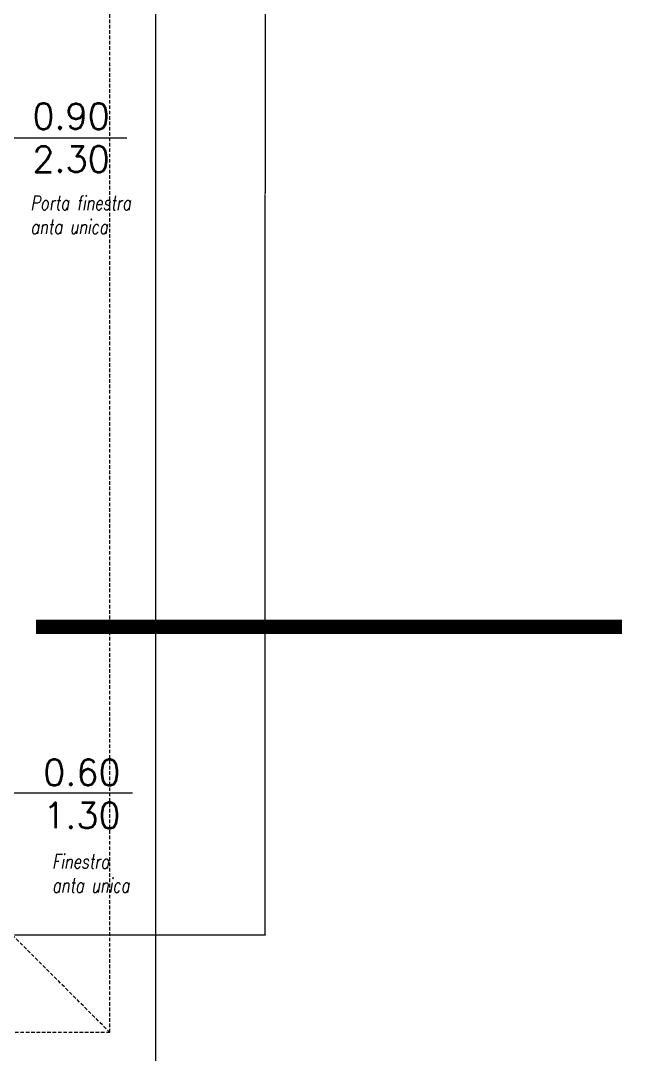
# Model space of a CAD drawing. Header units: metres. Extents: x -2057 to 8255, y -892 to 9175.
# Drawn here: x 4332 to 4757, y 7519 to 8241 of the extents above; entities that cross this region are included whole.
import ezdxf

# ---------------------------------------------------------------- set-up
doc = ezdxf.new("R2010")
doc.units = ezdxf.units.M
doc.header["$LTSCALE"] = 10
doc.header["$PDMODE"] = 35
doc.header["$PDSIZE"] = 0.1
for name, pattern in [('AUSGEZOGEN', [0]), ('BORDO2', [0.875, 0.25, -0.125, 0.25, -0.125, 0, -0.125]), ('DASHED2', [0.375, 0.25, -0.125])]:
    doc.linetypes.add(name, pattern=pattern)
doc.layers.add('QUOTE', color=13, linetype='AUSGEZOGEN', lineweight=18)
for name, color, linetype in [('Retino', 8, 'Continuous'), ('Sottile', 5, 'Continuous'), ('Testi', 3, 'Continuous')]:
    doc.layers.add(name, color=color, linetype=linetype)
doc.styles.add('SIMPLEX-STRETTO', font='simplex.shx', dxfattribs={"width": 0.75, "oblique": 10})
doc.styles.get("Standard").update_dxf_attribs({"font": 'romans.shx'})
doc.dimstyles.new('ISO-25', dxfattribs={"dimtxt": 0.25, "dimasz": 0.2, "dimexe": 0.1, "dimexo": 0.1, "dimgap": 0.1, "dimtad": 0, "dimzin": 1, "dimtxsty": 'Standard', "dimblk": 'OBLIQUE', "dimcen": 2.5, "dimclrt": 2, "dimadec": 0, "dimazin": 0, "dimtfac": 1, "dimtmove": 0, "dimatfit": 3, "dimfxl": 1, "dimarcsym": 0})

# ---------------------------------------------------------------- blocks, each defined once
blk = doc.blocks.new('_Oblique')
at = {"color": 0, "linetype": 'ByBlock', "lineweight": -2}
blk.add_line((-0.5, -0.5), (0.5, 0.5), dxfattribs=at)
blk = doc.blocks.new('*D70')
at = {"layer": 'Defpoints', "color": 0, "transparency": 16777216}
for p in [(4326.04, 8637.76), (4502.6, 8637.76), (4326.04, 7602.76)]:
    blk.add_point(p, dxfattribs=at)
at = {"layer": 'QUOTE', "color": 0, "lineweight": -2, "transparency": 16777216}
for p, q in [((4327.54, 8637.76), (4502.7, 8637.76)), ((4502.6, 8637.76), (4502.6, 8121.08)), ((4502.6, 7602.76), (4502.6, 8119.44)), ((4327.54, 7602.76), (4502.7, 7602.76))]:
    blk.add_line(p, q, dxfattribs=at)
at = {"layer": 'QUOTE', "color": 0, "lineweight": -2, "transparency": 16777216, "xscale": 0.2, "yscale": 0.2, "zscale": 0.2}
for p, rotation in [((4502.6, 8637.76), 90), ((4502.6, 7602.76), 270)]:
    blk.add_blockref('_Oblique', p, dxfattribs=dict(at, rotation=rotation))
at = {"layer": 'QUOTE', "color": 2, "transparency": 16777216, "insert": (4502.6, 8120.26), "char_height": 0.25, "attachment_point": 5, "rotation": 90}
blk.add_mtext('1035,00', dxfattribs=at)

msp = doc.modelspace()

# ---------------------------------------------------------------- linework, layer by layer
msp.add_line((4426.0371, 8737.7635), (4426.0371, 7288.8915))
at = {"layer": 'QUOTE', "color": 30, "linetype": 'BORDO2', "true_color": 0xf8991e, "const_width": 10}
msp.add_lwpolyline([(4751.7801, 7817.8154), (4342.7337, 7817.8154)], dxfattribs=at)
at = {"layer": 'Retino', "linetype": 'DASHED2'}
for q in [(4394.2357, 8707.7635), (3807.6364, 8121.1642), (4051.6051, 7534.5649)]:
    msp.add_line((4394.2357, 7534.5649), q, dxfattribs=at)
at = {"layer": 'Sottile'}
for p, q in [((4256.0371, 8159.4881), (4406.0371, 8159.4881)), ((4260.0371, 7702.0242), (4410.0371, 7702.0242))]:
    msp.add_line(p, q, dxfattribs=at)

# ---------------------------------------------------------------- texts
at = {"layer": 'Testi', "insert": (4367.1276, 8159.4881), "char_height": 18, "attachment_point": 5}
msp.add_mtext_dynamic_manual_height_columns('0.90\\P2.30', width=0.407387, gutter_width=12.5, heights=[0], dxfattribs=at)
at = {"layer": 'Testi', "color": 7, "char_height": 10, "width": 148.215848, "attachment_point": 1, "style": 'SIMPLEX-STRETTO'}
for s, insert in [('Porta finestra\\Panta unica', (4338.7452, 8118.9948)), ('Finestra \\Panta unica', (4353.8417, 7659.0621))]:
    msp.add_mtext(s, dxfattribs=dict(at, insert=insert))
at = {"layer": 'Testi', "insert": (4374.6737, 7701.2593), "char_height": 18, "attachment_point": 5, "rotation": 0.0000233}
msp.add_mtext_dynamic_manual_height_columns('0.60\\P1.30', width=0.778379, gutter_width=12.5, heights=[0], dxfattribs=at)

# ---------------------------------------------------------------- dimensions: what is measured, and where the dimension line sits
at = {"layer": 'QUOTE'}
dim = msp.add_linear_dim(base=(4502.5971, 8637.7635), p1=(4326.0371, 7602.7635), p2=(4326.0371, 8637.7635), angle=90, dimstyle='ISO-25', override={"dimexo": 1.5}, dxfattribs=at)
dim.commit()
dim.dimension.update_dxf_attribs({"geometry": '*D70', "text_midpoint": (4502.5971, 8120.2635)})

doc.saveas('drawing.dxf')
